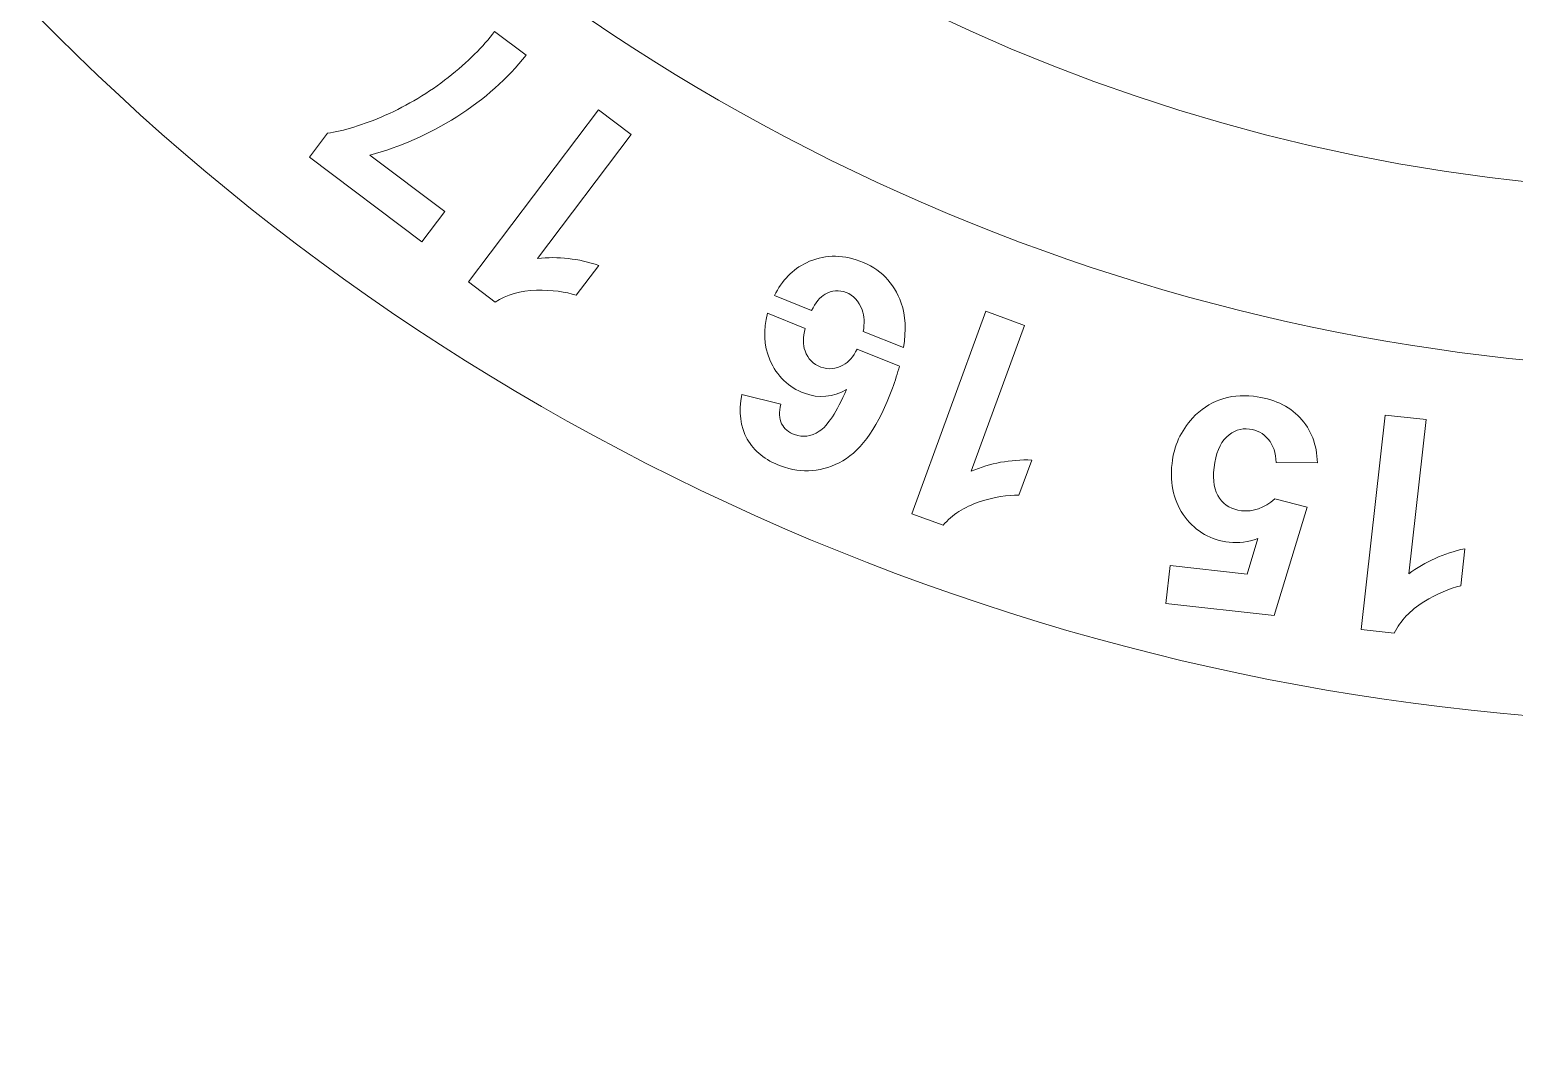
# Model space of a CAD drawing. Header units: millimetres. Extents: x -2159 to -1639, y -1602 to -453.
# Drawn here: x -1805.6 to -1749, y -986.8 to -948.3 of the extents above; entities that cross this region are included whole.
import ezdxf

# ---------------------------------------------------------------- set-up
doc = ezdxf.new("R2010")
doc.units = ezdxf.units.MM
doc.header["$MEASUREMENT"] = 0
doc.layers.add('Layer 1', color=7, linetype='Continuous')

msp = doc.modelspace()

# ---------------------------------------------------------------- linework, layer by layer
at = {"layer": 'Layer 1', "color": 250, "lineweight": 9}
for points, knots in [([(-1707.3702, -801.3175), (-1661.2961, -819.9329), (-1639.0364, -872.3735), (-1657.6515, -918.4475), (-1657.6515, -918.4475), (-1676.2666, -964.5215), (-1728.7073, -986.7814), (-1774.7816, -968.1663), (-1774.7816, -968.1663), (-1820.8557, -949.551), (-1843.1153, -897.1104), (-1824.5002, -851.0364), (-1824.5002, -851.0364), (-1805.8851, -804.9622), (-1753.4443, -782.7024), (-1707.3702, -801.3175)], [0, 0, 0, 0, 0.2, 0.2, 0.2, 0.2, 0.4, 0.4, 0.4, 0.4, 0.6, 0.6, 0.6, 0.6, 1, 1, 1, 1]), ([(-1712.4259, -813.8312), (-1673.2631, -829.6542), (-1654.3422, -874.2287), (-1670.1651, -913.3917), (-1670.1651, -913.3917), (-1685.988, -952.5545), (-1730.5627, -971.4753), (-1769.7257, -955.6525), (-1769.7257, -955.6525), (-1808.8886, -939.8299), (-1827.8095, -895.255), (-1811.9866, -856.0922), (-1811.9866, -856.0922), (-1796.1638, -816.9294), (-1751.5891, -798.0085), (-1712.4259, -813.8312)], [0, 0, 0, 0, 0.2, 0.2, 0.2, 0.2, 0.4, 0.4, 0.4, 0.4, 0.6, 0.6, 0.6, 0.6, 1, 1, 1, 1]), ([(-1741.0758, -815.0107), (-1702.5641, -815.0107), (-1671.3443, -846.2304), (-1671.3443, -884.742), (-1671.3443, -884.742), (-1671.3443, -923.2538), (-1702.5641, -954.4732), (-1741.0758, -954.4732), (-1741.0758, -954.4732), (-1779.5876, -954.4732), (-1810.8074, -923.2538), (-1810.8074, -884.742), (-1810.8074, -884.742), (-1810.8074, -846.2304), (-1779.5876, -815.0107), (-1741.0758, -815.0107)], [0, 0, 0, 0, 0.2, 0.2, 0.2, 0.2, 0.4, 0.4, 0.4, 0.4, 0.6, 0.6, 0.6, 0.6, 1, 1, 1, 1]), ([(-1789.8113, -955.2037), (-1789.8113, -955.2037), (-1790.6851, -956.3622), (-1790.6851, -956.3622), (-1790.6851, -956.3622), (-1790.6851, -956.3622), (-1794.9727, -953.1279), (-1794.9727, -953.1279), (-1794.9727, -953.1279), (-1794.9727, -953.1279), (-1794.2846, -952.2156), (-1794.2846, -952.2156), (-1794.2846, -952.2156), (-1793.6674, -952.1347), (-1792.9326, -951.9066), (-1792.0753, -951.5322), (-1792.0753, -951.5322), (-1791.2195, -951.1569), (-1790.418, -950.6761), (-1789.6735, -950.0878), (-1789.6735, -950.0878), (-1788.9291, -949.4996), (-1788.3406, -948.9153), (-1787.909, -948.3368), (-1787.909, -948.3368), (-1787.909, -948.3368), (-1786.7048, -949.2449), (-1786.7048, -949.2449), (-1786.7048, -949.2449), (-1787.4084, -950.1338), (-1788.2902, -950.9166), (-1789.3513, -951.5928), (-1789.3513, -951.5928), (-1790.4128, -952.2663), (-1791.5165, -952.7554), (-1792.6635, -953.052), (-1792.6635, -953.052), (-1792.6635, -953.052), (-1789.8113, -955.2037), (-1789.8113, -955.2037)], [0, 0, 0, 0, 0.0909091, 0.0909091, 0.0909091, 0.0909091, 0.1818182, 0.1818182, 0.1818182, 0.1818182, 0.2727273, 0.2727273, 0.2727273, 0.2727273, 0.3636364, 0.3636364, 0.3636364, 0.3636364, 0.4545455, 0.4545455, 0.4545455, 0.4545455, 0.5454545, 0.5454545, 0.5454545, 0.5454545, 0.6363636, 0.6363636, 0.6363636, 0.6363636, 0.7272727, 0.7272727, 0.7272727, 0.7272727, 0.8181818, 0.8181818, 0.8181818, 0.8181818, 1, 1, 1, 1]), ([(-1783.9482, -951.3245), (-1783.9482, -951.3245), (-1782.6984, -952.2674), (-1782.6984, -952.2674), (-1782.6984, -952.2674), (-1782.6984, -952.2674), (-1786.2653, -956.9955), (-1786.2653, -956.9955), (-1786.2653, -956.9955), (-1785.486, -956.9108), (-1784.7079, -956.9991), (-1783.9328, -957.262), (-1783.9328, -957.262), (-1783.9328, -957.262), (-1784.793, -958.4022), (-1784.793, -958.4022), (-1784.793, -958.4022), (-1785.2002, -958.2622), (-1785.707, -958.1971), (-1786.3145, -958.2088), (-1786.3145, -958.2088), (-1786.9224, -958.2176), (-1787.4466, -958.3686), (-1787.8888, -958.6575), (-1787.8888, -958.6575), (-1787.8888, -958.6575), (-1788.9029, -957.8925), (-1788.9029, -957.8925), (-1788.9029, -957.8925), (-1788.9029, -957.8925), (-1783.9482, -951.3245), (-1783.9482, -951.3245)], [0, 0, 0, 0, 0.1111111, 0.1111111, 0.1111111, 0.1111111, 0.2222222, 0.2222222, 0.2222222, 0.2222222, 0.3333333, 0.3333333, 0.3333333, 0.3333333, 0.4444444, 0.4444444, 0.4444444, 0.4444444, 0.5555556, 0.5555556, 0.5555556, 0.5555556, 0.6666667, 0.6666667, 0.6666667, 0.6666667, 0.7777778, 0.7777778, 0.7777778, 0.7777778, 1, 1, 1, 1]), ([(-1773.8501, -959.7763), (-1773.7906, -959.4695), (-1773.8049, -959.1964), (-1773.8921, -958.9573), (-1773.8921, -958.9573), (-1774.0168, -958.6157), (-1774.2197, -958.3936), (-1774.5041, -958.2898), (-1774.5041, -958.2898), (-1774.776, -958.1905), (-1775.0423, -958.2149), (-1775.3024, -958.361), (-1775.3024, -958.361), (-1775.4977, -958.473), (-1775.6704, -958.6808), (-1775.8196, -958.9846), (-1775.8196, -958.9846), (-1775.8196, -958.9846), (-1777.2368, -958.4147), (-1777.2368, -958.4147), (-1777.2368, -958.4147), (-1776.9491, -957.8323), (-1776.5424, -957.4133), (-1776.0171, -957.1593), (-1776.0171, -957.1593), (-1775.3819, -956.852), (-1774.7028, -956.8304), (-1773.9802, -957.0944), (-1773.9802, -957.0944), (-1773.2055, -957.3772), (-1772.6774, -957.9128), (-1772.399, -958.6995), (-1772.399, -958.6995), (-1772.2353, -959.1626), (-1772.2064, -959.7274), (-1772.3127, -960.3944), (-1772.3127, -960.3944), (-1772.3127, -960.3944), (-1773.8501, -959.7763), (-1773.8501, -959.7763)], [0, 0, 0, 0, 0.0909091, 0.0909091, 0.0909091, 0.0909091, 0.1818182, 0.1818182, 0.1818182, 0.1818182, 0.2727273, 0.2727273, 0.2727273, 0.2727273, 0.3636364, 0.3636364, 0.3636364, 0.3636364, 0.4545455, 0.4545455, 0.4545455, 0.4545455, 0.5454545, 0.5454545, 0.5454545, 0.5454545, 0.6363636, 0.6363636, 0.6363636, 0.6363636, 0.7272727, 0.7272727, 0.7272727, 0.7272727, 0.8181818, 0.8181818, 0.8181818, 0.8181818, 1, 1, 1, 1]), ([(-1776.066, -959.6621), (-1776.1501, -960.005), (-1776.1504, -960.2916), (-1776.0676, -960.5229), (-1776.0676, -960.5229), (-1775.9558, -960.827), (-1775.7549, -961.0322), (-1775.4616, -961.1395), (-1775.4616, -961.1395), (-1775.1772, -961.2434), (-1774.8989, -961.2192), (-1774.6202, -961.0675), (-1774.6202, -961.0675), (-1774.406, -960.9506), (-1774.2263, -960.7478), (-1774.0825, -960.4595), (-1774.0825, -960.4595), (-1774.0825, -960.4595), (-1772.4677, -961.1089), (-1772.4677, -961.1089), (-1772.4677, -961.1089), (-1772.5391, -961.3741), (-1772.6281, -961.6528), (-1772.7347, -961.9448), (-1772.7347, -961.9448), (-1773.2503, -963.3562), (-1773.8832, -964.2787), (-1774.6317, -964.7129), (-1774.6317, -964.7129), (-1775.3803, -965.147), (-1776.1701, -965.2114), (-1777.002, -964.9078), (-1777.002, -964.9078), (-1777.585, -964.6947), (-1778.008, -964.3538), (-1778.2707, -963.8848), (-1778.2707, -963.8848), (-1778.534, -963.4175), (-1778.6029, -962.851), (-1778.4797, -962.1865), (-1778.4797, -962.1865), (-1778.4797, -962.1865), (-1776.9946, -962.5503), (-1776.9946, -962.5503), (-1776.9946, -962.5503), (-1777.0678, -962.856), (-1777.0556, -963.1058), (-1776.9598, -963.2991), (-1776.9598, -963.2991), (-1776.8644, -963.4921), (-1776.7, -963.6309), (-1776.4656, -963.7165), (-1776.4656, -963.7165), (-1776.1546, -963.8302), (-1775.8405, -963.7867), (-1775.5239, -963.5863), (-1775.5239, -963.5863), (-1775.2073, -963.3856), (-1774.8608, -962.8532), (-1774.4826, -961.9896), (-1774.4826, -961.9896), (-1775.0074, -962.2886), (-1775.5409, -962.339), (-1776.0865, -962.1399), (-1776.0865, -962.1399), (-1776.7, -961.9158), (-1777.1421, -961.4887), (-1777.4093, -960.86), (-1777.4093, -960.86), (-1777.6412, -960.3112), (-1777.6693, -959.7215), (-1777.4938, -959.0881), (-1777.4938, -959.0881), (-1777.4938, -959.0881), (-1776.066, -959.6621), (-1776.066, -959.6621)], [0, 0, 0, 0, 0.05, 0.05, 0.05, 0.05, 0.1, 0.1, 0.1, 0.1, 0.15, 0.15, 0.15, 0.15, 0.2, 0.2, 0.2, 0.2, 0.25, 0.25, 0.25, 0.25, 0.3, 0.3, 0.3, 0.3, 0.35, 0.35, 0.35, 0.35, 0.4, 0.4, 0.4, 0.4, 0.45, 0.45, 0.45, 0.45, 0.5, 0.5, 0.5, 0.5, 0.55, 0.55, 0.55, 0.55, 0.6, 0.6, 0.6, 0.6, 0.65, 0.65, 0.65, 0.65, 0.7, 0.7, 0.7, 0.7, 0.75, 0.75, 0.75, 0.75, 0.8, 0.8, 0.8, 0.8, 0.85, 0.85, 0.85, 0.85, 0.9, 0.9, 0.9, 0.9, 1, 1, 1, 1]), ([(-1769.1671, -959.0102), (-1769.1671, -959.0102), (-1767.6966, -959.5473), (-1767.6966, -959.5473), (-1767.6966, -959.5473), (-1767.6966, -959.5473), (-1769.7284, -965.1107), (-1769.7284, -965.1107), (-1769.7284, -965.1107), (-1769.0075, -964.8021), (-1768.2377, -964.6596), (-1767.4196, -964.6848), (-1767.4196, -964.6848), (-1767.4196, -964.6848), (-1767.9096, -966.0263), (-1767.9096, -966.0263), (-1767.9096, -966.0263), (-1768.34, -966.0111), (-1768.8437, -966.0969), (-1769.4213, -966.2853), (-1769.4213, -966.2853), (-1770.0003, -966.4712), (-1770.4577, -966.7686), (-1770.7963, -967.1741), (-1770.7963, -967.1741), (-1770.7963, -967.1741), (-1771.9894, -966.7382), (-1771.9894, -966.7382), (-1771.9894, -966.7382), (-1771.9894, -966.7382), (-1769.1671, -959.0102), (-1769.1671, -959.0102)], [0, 0, 0, 0, 0.1111111, 0.1111111, 0.1111111, 0.1111111, 0.2222222, 0.2222222, 0.2222222, 0.2222222, 0.3333333, 0.3333333, 0.3333333, 0.3333333, 0.4444444, 0.4444444, 0.4444444, 0.4444444, 0.5555556, 0.5555556, 0.5555556, 0.5555556, 0.6666667, 0.6666667, 0.6666667, 0.6666667, 0.7777778, 0.7777778, 0.7777778, 0.7777778, 1, 1, 1, 1]), ([(-1756.5267, -964.7913), (-1756.5267, -964.7913), (-1758.1004, -964.7772), (-1758.1004, -964.7772), (-1758.1004, -964.7772), (-1758.1062, -964.4202), (-1758.2054, -964.1254), (-1758.3999, -963.8945), (-1758.3999, -963.8945), (-1758.5964, -963.6635), (-1758.8366, -963.5331), (-1759.1222, -963.5011), (-1759.1222, -963.5011), (-1759.4478, -963.4645), (-1759.739, -963.5659), (-1759.9941, -963.8073), (-1759.9941, -963.8073), (-1760.2494, -964.0491), (-1760.4081, -964.4373), (-1760.4682, -964.9731), (-1760.4682, -964.9731), (-1760.5249, -965.4765), (-1760.4555, -965.8655), (-1760.2586, -966.1427), (-1760.2586, -966.1427), (-1760.0636, -966.4194), (-1759.7863, -966.5772), (-1759.4265, -966.6176), (-1759.4265, -966.6176), (-1758.9779, -966.6679), (-1758.5527, -966.5165), (-1758.1527, -966.1628), (-1758.1527, -966.1628), (-1758.1527, -966.1628), (-1756.9128, -966.486), (-1756.9128, -966.486), (-1756.9128, -966.486), (-1756.9128, -966.486), (-1758.1822, -970.621), (-1758.1822, -970.621), (-1758.1822, -970.621), (-1758.1822, -970.621), (-1762.3042, -970.1576), (-1762.3042, -970.1576), (-1762.3042, -970.1576), (-1762.3042, -970.1576), (-1762.1409, -968.704), (-1762.1409, -968.704), (-1762.1409, -968.704), (-1762.1409, -968.704), (-1759.2018, -969.0344), (-1759.2018, -969.0344), (-1759.2018, -969.0344), (-1759.2018, -969.0344), (-1758.8003, -967.6787), (-1758.8003, -967.6787), (-1758.8003, -967.6787), (-1759.166, -967.812), (-1759.5316, -967.8591), (-1759.8948, -967.8183), (-1759.8948, -967.8183), (-1760.5875, -967.7404), (-1761.1461, -967.4226), (-1761.5699, -966.8634), (-1761.5699, -966.8634), (-1761.9959, -966.3057), (-1762.1627, -965.6238), (-1762.0721, -964.8177), (-1762.0721, -964.8177), (-1761.9967, -964.1457), (-1761.7345, -963.5696), (-1761.287, -963.0852), (-1761.287, -963.0852), (-1760.6764, -962.4257), (-1759.9018, -962.1486), (-1758.9629, -962.2541), (-1758.9629, -962.2541), (-1758.2116, -962.3385), (-1757.6212, -962.6098), (-1757.1932, -963.0663), (-1757.1932, -963.0663), (-1756.7638, -963.5247), (-1756.5428, -964.0977), (-1756.5267, -964.7913)], [0, 0, 0, 0, 0.0454545, 0.0454545, 0.0454545, 0.0454545, 0.0909091, 0.0909091, 0.0909091, 0.0909091, 0.1363636, 0.1363636, 0.1363636, 0.1363636, 0.1818182, 0.1818182, 0.1818182, 0.1818182, 0.2272727, 0.2272727, 0.2272727, 0.2272727, 0.2727273, 0.2727273, 0.2727273, 0.2727273, 0.3181818, 0.3181818, 0.3181818, 0.3181818, 0.3636364, 0.3636364, 0.3636364, 0.3636364, 0.4090909, 0.4090909, 0.4090909, 0.4090909, 0.4545455, 0.4545455, 0.4545455, 0.4545455, 0.5, 0.5, 0.5, 0.5, 0.5454545, 0.5454545, 0.5454545, 0.5454545, 0.5909091, 0.5909091, 0.5909091, 0.5909091, 0.6363636, 0.6363636, 0.6363636, 0.6363636, 0.6818182, 0.6818182, 0.6818182, 0.6818182, 0.7272727, 0.7272727, 0.7272727, 0.7272727, 0.7727273, 0.7727273, 0.7727273, 0.7727273, 0.8181818, 0.8181818, 0.8181818, 0.8181818, 0.8636364, 0.8636364, 0.8636364, 0.8636364, 0.9090909, 0.9090909, 0.9090909, 0.9090909, 1, 1, 1, 1]), ([(-1753.9398, -962.9682), (-1753.9398, -962.9682), (-1752.3839, -963.143), (-1752.3839, -963.143), (-1752.3839, -963.143), (-1752.3839, -963.143), (-1753.0455, -969.0289), (-1753.0455, -969.0289), (-1753.0455, -969.0289), (-1752.4177, -968.5589), (-1751.7032, -968.2387), (-1750.9023, -968.07), (-1750.9023, -968.07), (-1750.9023, -968.07), (-1751.0619, -969.4893), (-1751.0619, -969.4893), (-1751.0619, -969.4893), (-1751.4837, -969.5761), (-1751.9531, -969.7784), (-1752.4699, -970.098), (-1752.4699, -970.098), (-1752.9885, -970.4151), (-1753.3627, -970.8121), (-1753.5961, -971.2858), (-1753.5961, -971.2858), (-1753.5961, -971.2858), (-1754.8586, -971.1439), (-1754.8586, -971.1439), (-1754.8586, -971.1439), (-1754.8586, -971.1439), (-1753.9398, -962.9682), (-1753.9398, -962.9682)], [0, 0, 0, 0, 0.1111111, 0.1111111, 0.1111111, 0.1111111, 0.2222222, 0.2222222, 0.2222222, 0.2222222, 0.3333333, 0.3333333, 0.3333333, 0.3333333, 0.4444444, 0.4444444, 0.4444444, 0.4444444, 0.5555556, 0.5555556, 0.5555556, 0.5555556, 0.6666667, 0.6666667, 0.6666667, 0.6666667, 0.7777778, 0.7777778, 0.7777778, 0.7777778, 1, 1, 1, 1])]:
    msp.add_open_spline(points, degree=3, knots=knots, dxfattribs=at)

doc.saveas('drawing.dxf')
